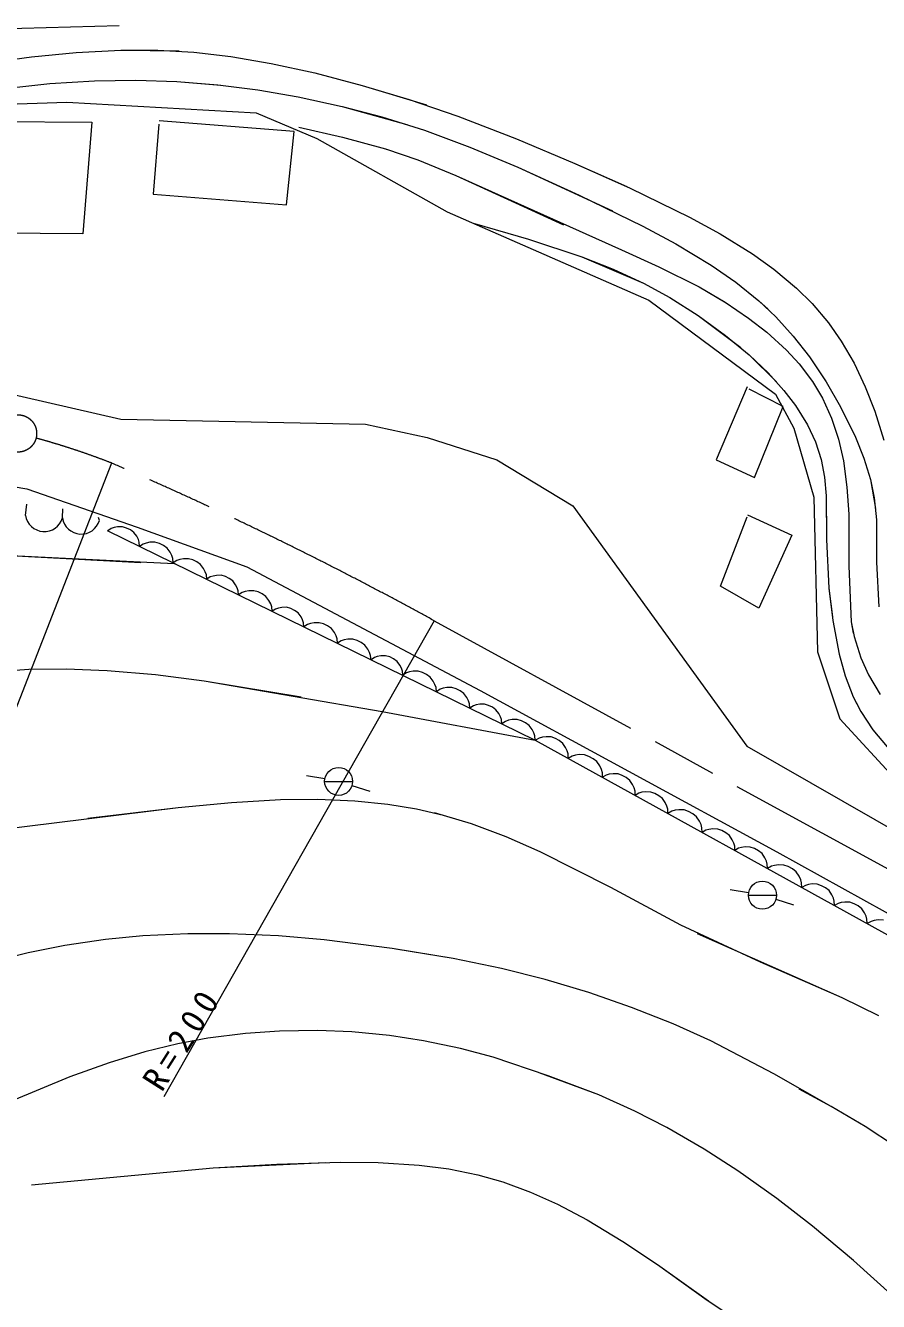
# Model space of a CAD drawing. Units: millimetres, scale not verified. Extents: x 40000 to 680000, y 20000 to 380000.
# Drawn here: x 360124 to 405830, y 262186 to 330514 of the extents above; entities that cross this region are included whole.
import ezdxf

# ---------------------------------------------------------------- set-up
doc = ezdxf.new("R2010")
doc.units = ezdxf.units.MM
doc.header["$LTSCALE"] = 1000
doc.linetypes.add('CHAIN', pattern=[18.5, 12, -1.5, 3.5, -1.5])
for name, color, linetype, lineweight in [('M-BGD', 7, 'Continuous', 13), ('M-BMK', 2, 'CHAIN', 13), ('M-STR-HTXT', 7, 'Continuous', 13)]:
    doc.layers.add(name, color=color, linetype=linetype, lineweight=lineweight)
doc.styles.add('ＭＳ ゴシック', font='')
doc.styles.get('ＭＳ ゴシック').set_extended_font_data('MS Gothic')

msp = doc.modelspace()

# ---------------------------------------------------------------- linework, layer by layer
at = {"layer": 'M-BGD'}
for p, q in [((357244, 330297), (365141, 330514)), ((356263, 328278), (360453, 328844)), ((360453, 328844), (362844, 329071)), ((360453, 328844), (362844, 329071)), ((362844, 329071), (365233, 329195)), ((362844, 329071), (365233, 329195)), ((365233, 329195), (367222, 329198)), ((365233, 329195), (368349, 329154)), ((367222, 329198), (369143, 329090)), ((369143, 329090), (371121, 328855)), ((371121, 328855), (373286, 328487)), ((373286, 328487), (375635, 327973)), ((359176, 327163), (361426, 327405)), ((361426, 327405), (363827, 327551)), ((363827, 327551), (366033, 327583)), ((366033, 327583), (368237, 327513)), ((368237, 327513), (370582, 327325)), ((368237, 327513), (370434, 327340)), ((370434, 327340), (372568, 327070)), ((375635, 327973), (378164, 327307)), ((378164, 327307), (381603, 326261)), ((378164, 327307), (380675, 326556)), ((372568, 327070), (374737, 326694)), ((374737, 326694), (377084, 326179)), ((350245, 325969), (362336, 326417)), ((362336, 326417), (372484, 325840)), ((377084, 326179), (380556, 325220)), ((377084, 326179), (379216, 325617)), ((380675, 326556), (383289, 325663)), ((349214, 325432), (363682, 325347)), ((363682, 325347), (363201, 319362)), ((374520, 324834), (367284, 325417)), ((372484, 325840), (375728, 324457)), ((379216, 325617), (381501, 324902)), ((383289, 325663), (386434, 324452)), ((367270, 325238), (366968, 321486)), ((374115, 320911), (374520, 324834)), ((374765, 325077), (377108, 324541)), ((374765, 325077), (377108, 324541)), ((381501, 324902), (383928, 324001)), ((375728, 324457), (382713, 320532)), ((377108, 324541), (379421, 323908)), ((377108, 324541), (379421, 323908)), ((379421, 323908), (379443, 323901)), ((379421, 323908), (381141, 323315)), ((383928, 324001), (386505, 322930)), ((386434, 324452), (389562, 323133)), ((381141, 323315), (383179, 322488)), ((386505, 322930), (391575, 320588)), ((386505, 322930), (389792, 321437)), ((389562, 323133), (392342, 321885)), ((389562, 323133), (392529, 321797)), ((383179, 322488), (388960, 319845)), ((383179, 322488), (392067, 318498)), ((366968, 321486), (374115, 320911)), ((389792, 321437), (393199, 319770)), ((392529, 321797), (395705, 320250)), ((382713, 320532), (393517, 315799)), ((384188, 319914), (387084, 319071)), ((384188, 319914), (387084, 319071)), ((395705, 320250), (397341, 319358)), ((363201, 319362), (348821, 319440)), ((393199, 319770), (394978, 318818)), ((393199, 319770), (394978, 318818)), ((397341, 319358), (399077, 318282)), ((387084, 319071), (389936, 318125)), ((387084, 319071), (389936, 318125)), ((392067, 318498), (394067, 317600)), ((392067, 318498), (394067, 317600)), ((394978, 318818), (396869, 317680)), ((394978, 318818), (396869, 317680)), ((389936, 318125), (393236, 316712)), ((389936, 318125), (391607, 317466)), ((399077, 318282), (400220, 317462)), ((391607, 317466), (393236, 316712)), ((394067, 317600), (396213, 316514)), ((394067, 317600), (396213, 316514)), ((396869, 317680), (398181, 316768)), ((396869, 317680), (398181, 316768)), ((400220, 317462), (401434, 316446)), ((393236, 316712), (394643, 315946)), ((393236, 316712), (394643, 315946)), ((393236, 316712), (394643, 315946)), ((396213, 316514), (397670, 315655)), ((396213, 316514), (397613, 315691)), ((398181, 316768), (399423, 315768)), ((398181, 316768), (399423, 315768)), ((401434, 316446), (402267, 315622)), ((393517, 315799), (400319, 310771)), ((394643, 315946), (396170, 314983)), ((394643, 315946), (396170, 314983)), ((394643, 315946), (396170, 314983)), ((397613, 315691), (398862, 314845)), ((399423, 315768), (399900, 315336)), ((399423, 315768), (400325, 314915)), ((399423, 315768), (400325, 314915)), ((402267, 315622), (403144, 314585)), ((396170, 314983), (398446, 313264)), ((396170, 314983), (397631, 313922)), ((396170, 314983), (397631, 313922)), ((398862, 314845), (399839, 314088)), ((398862, 314845), (399839, 314088)), ((400325, 314915), (401265, 313877)), ((400325, 314915), (401265, 313877)), ((403144, 314585), (403388, 314252)), ((403144, 314585), (403831, 313610)), ((397631, 313922), (398901, 312875)), ((397631, 313922), (398901, 312875)), ((399839, 314088), (400897, 313128)), ((399839, 314088), (400897, 313128)), ((401265, 313877), (402129, 312769)), ((401265, 313877), (402129, 312769)), ((400897, 313128), (401580, 312390)), ((400897, 313128), (401580, 312390)), ((403831, 313610), (404524, 312426)), ((398901, 312875), (400366, 311437)), ((398901, 312875), (399919, 311915)), ((398901, 312875), (399919, 311915)), ((401580, 312390), (402301, 311443)), ((401580, 312390), (402301, 311443)), ((402129, 312769), (403020, 311428)), ((402129, 312769), (403020, 311428)), ((404524, 312426), (405120, 311174)), ((355410, 311682), (365231, 309430)), ((399919, 311915), (400763, 310974)), ((399919, 311915), (400763, 310974)), ((398792, 311167), (397128, 307255)), ((400730, 310112), (398894, 311047)), ((400763, 310974), (401379, 310160)), ((400763, 310974), (401379, 310160)), ((402301, 311443), (402825, 310562)), ((402301, 311443), (402825, 310562)), ((403020, 311428), (403386, 310806)), ((403020, 311428), (403789, 310102)), ((405120, 311174), (405629, 309866)), ((400319, 310771), (401290, 308951)), ((402825, 310562), (403316, 309494)), ((399187, 306303), (400730, 310112)), ((401379, 310160), (402020, 309122)), ((401379, 310160), (402020, 309122)), ((403789, 310102), (404602, 308475)), ((405629, 309866), (406116, 308314)), ((365231, 309430), (378340, 309170)), ((378340, 309170), (381654, 308454)), ((401290, 308951), (402357, 305259)), ((402020, 309122), (402448, 308212)), ((402020, 309122), (402448, 308212)), ((403316, 309494), (403685, 308370)), ((381654, 308454), (385379, 307255)), ((402448, 308212), (402759, 307267)), ((402448, 308212), (402759, 307267)), ((403685, 308370), (403947, 307199)), ((404602, 308475), (405047, 307354)), ((404602, 308475), (405047, 307354)), ((385379, 307255), (389451, 304792)), ((397128, 307255), (399187, 306303)), ((402759, 307267), (402798, 307102)), ((402759, 307267), (402938, 306321)), ((403947, 307199), (404140, 305790)), ((403947, 307199), (404140, 305790)), ((403947, 307199), (404140, 305790)), ((405047, 307354), (405394, 306202)), ((405047, 307354), (405394, 306202)), ((354991, 306575), (360204, 305706)), ((402938, 306321), (403022, 305327)), ((405394, 306202), (405670, 304652)), ((405394, 306202), (405596, 305217)), ((360204, 305706), (366108, 303657)), ((404140, 305790), (404234, 304352)), ((404140, 305790), (404234, 304352)), ((404140, 305790), (404234, 304352)), ((360124, 304277), (360199, 304889)), ((389451, 304792), (398782, 291928)), ((402357, 305259), (402557, 296970)), ((403022, 305327), (403037, 303184)), ((403022, 305327), (403038, 302982)), ((403022, 305327), (403038, 302982)), ((405596, 305217), (405715, 304042)), ((362105, 304143), (362129, 304631)), ((364087, 304009), (364043, 304169)), ((397371, 300492), (398793, 304199)), ((398802, 304311), (401186, 303220)), ((404234, 304352), (404249, 302390)), ((404234, 304352), (404235, 301568)), ((404234, 304352), (404235, 301568)), ((364502, 303472), (387439, 292246)), ((364721, 303576), (364535, 303456)), ((364873, 303629), (364721, 303576)), ((365060, 303664), (364873, 303629)), ((365315, 303666), (365060, 303664)), ((365536, 303600), (365315, 303666)), ((365741, 303500), (365536, 303600)), ((365929, 303366), (365741, 303500)), ((366108, 303657), (371977, 301528)), ((405715, 304042), (405729, 301782)), ((366084, 303163), (365929, 303366)), ((366170, 302994), (366084, 303163)), ((366223, 302841), (366170, 302994)), ((366241, 302620), (366223, 302841)), ((366437, 302747), (366241, 302620)), ((366598, 302802), (366437, 302747)), ((366794, 302840), (366598, 302802)), ((367062, 302842), (366794, 302840)), ((367296, 302773), (367062, 302842)), ((367511, 302667), (367296, 302773)), ((401186, 303220), (399411, 299317)), ((403038, 302982), (403171, 300388)), ((403038, 302982), (403171, 300388)), ((358435, 302178), (366298, 301756)), ((358435, 302178), (368098, 301704)), ((367709, 302526), (367511, 302667)), ((367872, 302312), (367709, 302526)), ((367963, 302134), (367872, 302312)), ((368018, 301974), (367963, 302134)), ((368038, 301741), (368018, 301974)), ((368234, 301868), (368038, 301741)), ((368098, 301704), (368146, 301703)), ((368394, 301923), (368234, 301868)), ((368591, 301961), (368394, 301923)), ((368859, 301963), (368591, 301961)), ((369092, 301893), (368859, 301963)), ((369308, 301788), (369092, 301893)), ((369506, 301646), (369308, 301788)), ((369668, 301433), (369506, 301646)), ((369759, 301255), (369668, 301433)), ((371977, 301528), (384481, 294902)), ((404235, 301568), (404363, 298574)), ((404235, 301568), (404363, 298574)), ((405729, 301782), (405848, 299382)), ((369814, 301095), (369759, 301255)), ((369834, 300862), (369814, 301095)), ((370020, 300983), (369834, 300862)), ((370173, 301035), (370020, 300983)), ((370359, 301071), (370173, 301035)), ((370614, 301073), (370359, 301071)), ((370836, 301007), (370614, 301073)), ((371040, 300906), (370836, 301007)), ((371229, 300772), (371040, 300906)), ((371383, 300569), (371229, 300772)), ((371470, 300400), (371383, 300569)), ((371522, 300248), (371470, 300400)), ((371541, 300027), (371522, 300248)), ((371737, 300154), (371541, 300027)), ((371897, 300209), (371737, 300154)), ((372094, 300246), (371897, 300209)), ((372362, 300249), (372094, 300246)), ((372595, 300179), (372362, 300249)), ((372811, 300074), (372595, 300179)), ((373009, 299932), (372811, 300074)), ((399411, 299317), (397371, 300492)), ((403171, 300388), (403356, 298847)), ((403171, 300388), (403383, 298646)), ((373171, 299719), (373009, 299932)), ((373262, 299541), (373171, 299719)), ((373317, 299380), (373262, 299541)), ((373337, 299148), (373317, 299380)), ((373676, 299321), (373523, 299268)), ((373862, 299356), (373676, 299321)), ((374117, 299358), (373862, 299356)), ((374339, 299292), (374117, 299358)), ((374543, 299192), (374339, 299292)), ((373523, 299268), (373337, 299148)), ((374732, 299058), (374543, 299192)), ((374886, 298855), (374732, 299058)), ((374973, 298686), (374886, 298855)), ((375025, 298533), (374973, 298686)), ((403383, 298646), (403715, 296851)), ((375044, 298313), (375025, 298533)), ((375239, 298439), (375044, 298313)), ((375400, 298494), (375239, 298439)), ((375596, 298532), (375400, 298494)), ((375865, 298534), (375596, 298532)), ((376098, 298465), (375865, 298534)), ((376314, 298359), (376098, 298465)), ((376512, 298218), (376314, 298359)), ((376674, 298004), (376512, 298218)), ((376765, 297826), (376674, 298004)), ((404363, 298574), (404475, 297981)), ((404363, 298574), (404518, 297788)), ((404363, 298574), (404518, 297788)), ((376820, 297666), (376765, 297826)), ((376840, 297433), (376820, 297666)), ((377036, 297560), (376840, 297433)), ((377196, 297615), (377036, 297560)), ((377393, 297653), (377196, 297615)), ((377661, 297655), (377393, 297653)), ((377894, 297585), (377661, 297655)), ((378110, 297480), (377894, 297585)), ((378308, 297339), (378110, 297480)), ((378471, 297125), (378308, 297339)), ((404518, 297788), (404881, 296653)), ((404518, 297788), (404881, 296653)), ((378562, 296947), (378471, 297125)), ((378617, 296787), (378562, 296947)), ((378637, 296554), (378617, 296787)), ((378823, 296675), (378637, 296554)), ((378975, 296727), (378823, 296675)), ((379162, 296763), (378975, 296727)), ((379417, 296765), (379162, 296763)), ((379638, 296699), (379417, 296765)), ((379843, 296598), (379638, 296699)), ((380031, 296464), (379843, 296598)), ((402557, 296970), (403758, 293391)), ((403715, 296851), (404044, 295686)), ((403715, 296851), (404044, 295686)), ((404881, 296653), (405302, 295741)), ((404881, 296653), (405302, 295741)), ((358320, 295907), (360305, 296041)), ((360305, 296041), (362297, 296064)), ((362297, 296064), (364493, 295980)), ((364493, 295980), (367091, 295755)), ((380186, 296261), (380031, 296464)), ((380272, 296092), (380186, 296261)), ((380324, 295940), (380272, 296092)), ((380343, 295719), (380324, 295940)), ((380699, 295901), (380539, 295846)), ((380896, 295938), (380699, 295901)), ((381164, 295941), (380896, 295938)), ((381397, 295871), (381164, 295941)), ((381613, 295766), (381397, 295871)), ((367091, 295755), (369689, 295426)), ((369689, 295426), (374895, 294573)), ((369689, 295426), (379241, 293787)), ((380539, 295846), (380343, 295719)), ((381811, 295624), (381613, 295766)), ((381974, 295411), (381811, 295624)), ((382065, 295233), (381974, 295411)), ((382120, 295072), (382065, 295233)), ((404044, 295686), (404480, 294572)), ((404044, 295686), (404480, 294572)), ((405302, 295741), (405924, 294692)), ((405302, 295741), (405924, 294692)), ((382140, 294840), (382120, 295072)), ((382335, 294967), (382140, 294840)), ((382496, 295022), (382335, 294967)), ((382692, 295059), (382496, 295022)), ((382961, 295061), (382692, 295059)), ((383194, 294992), (382961, 295061)), ((383409, 294886), (383194, 294992)), ((383607, 294745), (383409, 294886)), ((383770, 294532), (383607, 294745)), ((383861, 294354), (383770, 294532)), ((384481, 294902), (400382, 286263)), ((404480, 294572), (404788, 293956)), ((404480, 294572), (404884, 293784)), ((383916, 294193), (383861, 294354)), ((383936, 293961), (383916, 294193)), ((384122, 294081), (383936, 293961)), ((384274, 294133), (384122, 294081)), ((384461, 294169), (384274, 294133)), ((384716, 294171), (384461, 294169)), ((384937, 294105), (384716, 294171)), ((385142, 294005), (384937, 294105)), ((385330, 293871), (385142, 294005)), ((385485, 293668), (385330, 293871)), ((379241, 293787), (387439, 292246)), ((385571, 293499), (385485, 293668)), ((385624, 293346), (385571, 293499)), ((385643, 293125), (385624, 293346)), ((385838, 293252), (385643, 293125)), ((385999, 293307), (385838, 293252)), ((386195, 293345), (385999, 293307)), ((386464, 293347), (386195, 293345)), ((386697, 293278), (386464, 293347)), ((386912, 293172), (386697, 293278)), ((387110, 293031), (386912, 293172)), ((403758, 293391), (406842, 290032)), ((404884, 293784), (405535, 292799)), ((387273, 292817), (387110, 293031)), ((387364, 292639), (387273, 292817)), ((387419, 292479), (387364, 292639)), ((387439, 292246), (387419, 292479)), ((405535, 292799), (406297, 291886)), ((387439, 292246), (417735, 275500)), ((387655, 292355), (387454, 292238)), ((387818, 292402), (387655, 292355)), ((388017, 292430), (387818, 292402)), ((388285, 292419), (388017, 292430)), ((388514, 292338), (388285, 292419)), ((388724, 292221), (388514, 292338)), ((388915, 292070), (388724, 292221)), ((389067, 291849), (388915, 292070)), ((389149, 291667), (389067, 291849)), ((398782, 291928), (408129, 286568)), ((389196, 291504), (389149, 291667)), ((389204, 291271), (389196, 291504)), ((389416, 291393), (389204, 291271)), ((389587, 291443), (389416, 291393)), ((389795, 291472), (389587, 291443)), ((390077, 291460), (389795, 291472)), ((390317, 291375), (390077, 291460)), ((390538, 291253), (390317, 291375)), ((390738, 291094), (390538, 291253)), ((390898, 290862), (390738, 291094)), ((390984, 290671), (390898, 290862)), ((391033, 290499), (390984, 290671)), ((391042, 290255), (391033, 290499)), ((391407, 290419), (391244, 290372)), ((391605, 290446), (391407, 290419)), ((391873, 290435), (391605, 290446)), ((392102, 290354), (391873, 290435)), ((376163, 290167), (375178, 290342)), ((376151, 290036), (377651, 290036)), ((377616, 289810), (378570, 289507)), ((391244, 290372), (391042, 290255)), ((392312, 290238), (392102, 290354)), ((392503, 290087), (392312, 290238)), ((392655, 289866), (392503, 290087)), ((392737, 289683), (392655, 289866)), ((373782, 289042), (371155, 288895)), ((375786, 289062), (373782, 289042)), ((377770, 288980), (375786, 289062)), ((392784, 289520), (392737, 289683)), ((392792, 289287), (392784, 289520)), ((392994, 289404), (392792, 289287)), ((393157, 289451), (392994, 289404)), ((393355, 289479), (393157, 289451)), ((393623, 289468), (393355, 289479)), ((393853, 289387), (393623, 289468)), ((394063, 289270), (393853, 289387)), ((394253, 289119), (394063, 289270)), ((394405, 288898), (394253, 289119)), ((368312, 288628), (358460, 287412)), ((368312, 288628), (363460, 288056)), ((371155, 288895), (368312, 288628)), ((379535, 288802), (377770, 288980)), ((381083, 288551), (379535, 288802)), ((382520, 288218), (381083, 288551)), ((394487, 288716), (394405, 288898)), ((394534, 288553), (394487, 288716)), ((394543, 288320), (394534, 288553)), ((394755, 288442), (394543, 288320)), ((394926, 288492), (394755, 288442)), ((395134, 288521), (394926, 288492)), ((395415, 288509), (395134, 288521)), ((395656, 288424), (395415, 288509)), ((395877, 288302), (395656, 288424)), ((384025, 287755), (382040, 288344)), ((384025, 287755), (382520, 288218)), ((385877, 287060), (384025, 287755)), ((385877, 287060), (384025, 287755)), ((396077, 288143), (395877, 288302)), ((396237, 287911), (396077, 288143)), ((396323, 287720), (396237, 287911)), ((396372, 287548), (396323, 287720)), ((387702, 286261), (385877, 287060)), ((387702, 286261), (385877, 287060)), ((396381, 287304), (396372, 287548)), ((396582, 287421), (396381, 287304)), ((396745, 287468), (396582, 287421)), ((396944, 287495), (396745, 287468)), ((397212, 287484), (396944, 287495)), ((397441, 287403), (397212, 287484)), ((397651, 287287), (397441, 287403)), ((397842, 287136), (397651, 287287)), ((397994, 286915), (397842, 287136)), ((398076, 286732), (397994, 286915)), ((398123, 286569), (398076, 286732)), ((398131, 286336), (398123, 286569)), ((398333, 286453), (398131, 286336)), ((398496, 286500), (398333, 286453)), ((398694, 286528), (398496, 286500)), ((398962, 286517), (398694, 286528)), ((399191, 286436), (398962, 286517)), ((399401, 286319), (399191, 286436)), ((399592, 286168), (399401, 286319)), ((391479, 284354), (387702, 286261)), ((399744, 285947), (399592, 286168)), ((399826, 285765), (399744, 285947)), ((399873, 285602), (399826, 285765)), ((400382, 286263), (420527, 275105)), ((399881, 285369), (399873, 285602)), ((400093, 285491), (399881, 285369)), ((400264, 285541), (400093, 285491)), ((400472, 285570), (400264, 285541)), ((400754, 285558), (400472, 285570)), ((400995, 285473), (400754, 285558)), ((401215, 285351), (400995, 285473)), ((401416, 285192), (401215, 285351)), ((401575, 284960), (401416, 285192)), ((401661, 284769), (401575, 284960)), ((395233, 282341), (391479, 284354)), ((401711, 284597), (401661, 284769)), ((401719, 284353), (401711, 284597)), ((401921, 284470), (401719, 284353)), ((402084, 284517), (401921, 284470)), ((402282, 284544), (402084, 284517)), ((402550, 284533), (402282, 284544)), ((402780, 284452), (402550, 284533)), ((402990, 284336), (402780, 284452)), ((403180, 284185), (402990, 284336)), ((398872, 284066), (397886, 284233)), ((398861, 283942), (400361, 283942)), ((400328, 283721), (401284, 283426)), ((403332, 283964), (403180, 284185)), ((403414, 283781), (403332, 283964)), ((403461, 283618), (403414, 283781)), ((403470, 283385), (403461, 283618)), ((404033, 283577), (403835, 283549)), ((404301, 283566), (404033, 283577)), ((404530, 283485), (404301, 283566)), ((403671, 283502), (403470, 283385)), ((403835, 283549), (403671, 283502)), ((404740, 283368), (404530, 283485)), ((404931, 283217), (404740, 283368)), ((405083, 282996), (404931, 283217)), ((405165, 282814), (405083, 282996)), ((399499, 280359), (395233, 282341)), ((405212, 282651), (405165, 282814)), ((405220, 282418), (405212, 282651)), ((405432, 282540), (405220, 282418)), ((405603, 282590), (405432, 282540)), ((405811, 282619), (405603, 282590)), ((406093, 282607), (405811, 282619)), ((364414, 281574), (362234, 281257)), ((366413, 281764), (364414, 281574)), ((368826, 281877), (366413, 281764)), ((371050, 281878), (368826, 281877)), ((373685, 281763), (371050, 281878)), ((376119, 281556), (373685, 281763)), ((379762, 281086), (376119, 281556)), ((403877, 278447), (396130, 281872)), ((360271, 280864), (358330, 280366)), ((362234, 281257), (360271, 280864)), ((383048, 280559), (379762, 281086)), ((383048, 280559), (379963, 281055)), ((385624, 280020), (383048, 280559)), ((385624, 280020), (383048, 280559)), ((403877, 278447), (399499, 280359)), ((387977, 279423), (385624, 280020)), ((387977, 279423), (385624, 280020)), ((390300, 278729), (387977, 279423)), ((392586, 277937), (390300, 278729)), ((405850, 277489), (403877, 278447)), ((394829, 277046), (392586, 277937)), ((396843, 276141), (394829, 277046)), ((369898, 276284), (368286, 275991)), ((369898, 276284), (368286, 275991)), ((371912, 276538), (369898, 276284)), ((371912, 276538), (369898, 276284)), ((373740, 276665), (371912, 276538)), ((373740, 276665), (371912, 276538)), ((375777, 276693), (373740, 276665)), ((375777, 276693), (373740, 276665)), ((377610, 276618), (375777, 276693)), ((377610, 276618), (375777, 276693)), ((379636, 276425), (377610, 276618)), ((381444, 276152), (379636, 276425)), ((383426, 275739), (381444, 276152)), ((400213, 274374), (396843, 276141)), ((366526, 275556), (364598, 274966)), ((368286, 275991), (366526, 275556)), ((385178, 275271), (383426, 275739)), ((364598, 274966), (362506, 274210)), ((388133, 274273), (385178, 275271)), ((362506, 274210), (359316, 272887)), ((390849, 273251), (387642, 274433)), ((390849, 273251), (388133, 274273)), ((403296, 272628), (400213, 274374)), ((403296, 272628), (401585, 273553)), ((392776, 272379), (390849, 273251)), ((392776, 272379), (390849, 273251)), ((394486, 271501), (392776, 272379)), ((394486, 271501), (392776, 272379)), ((405122, 271552), (403296, 272628)), ((405122, 271552), (403296, 272628)), ((396492, 270342), (394486, 271501)), ((406736, 270480), (405122, 271552)), ((406736, 270480), (405122, 271552)), ((398294, 269184), (396492, 270342)), ((360448, 268424), (370179, 269340)), ((370179, 269340), (376185, 269627)), ((370179, 269340), (373583, 269542)), ((373583, 269542), (376994, 269639)), ((376994, 269639), (379017, 269623)), ((376994, 269639), (379017, 269623)), ((379017, 269623), (381225, 269489)), ((379017, 269623), (381225, 269489)), ((381225, 269489), (382807, 269286)), ((381225, 269489), (382807, 269286)), ((382807, 269286), (384359, 268970)), ((382807, 269286), (384359, 268970)), ((384359, 268970), (384364, 268969)), ((384359, 268970), (385692, 268588)), ((385692, 268588), (387175, 268041)), ((400386, 267701), (398294, 269184)), ((387175, 268041), (388626, 267390)), ((388626, 267390), (390223, 266551)), ((402289, 266227), (400386, 267701)), ((390223, 266551), (392129, 265404)), ((390223, 266551), (392129, 265404)), ((404489, 264386), (402289, 266227)), ((392129, 265404), (393995, 264161)), ((392129, 265404), (393995, 264161)), ((393995, 264161), (396716, 262213)), ((393995, 264161), (396651, 262260)), ((406676, 262422), (404489, 264386)), ((396651, 262260), (399192, 260572))]:
    msp.add_line(p, q, dxfattribs=at)
for centre in [(376901, 290036), (399611, 283942)]:
    msp.add_circle(centre, 750, dxfattribs=at)
for centre in [(361130, 304433), (363111, 304299)]:
    msp.add_arc(centre, 1018, 188.80005, 343.43921, dxfattribs=at)
at = {"layer": 'M-BMK'}
msp.add_line((382013, 298642), (414024, 281136), dxfattribs=at)
msp.add_circle((359722, 308669), 1000, dxfattribs=at)
for centre, radius, start, end in [((350180, 269825), 40000, 68.70703, 74.76566), ((285697, 123362), 200000, 61.21136, 66.73143)]:
    msp.add_arc(centre, radius, start, end, dxfattribs=at)
at = {"layer": 'M-STR-HTXT'}
for p, q in [((364735, 307083), (353992, 279555)), ((382013, 298642), (367529, 273140))]:
    msp.add_line(p, q, dxfattribs=at)

# ---------------------------------------------------------------- texts
at = {"layer": 'M-STR-HTXT', "insert": (367446, 273337), "char_height": 1320, "attachment_point": 7, "rotation": 57.6, "style": 'ＭＳ ゴシック'}
msp.add_mtext('\\T1.37;R=200', dxfattribs=at)

doc.saveas('drawing.dxf')
